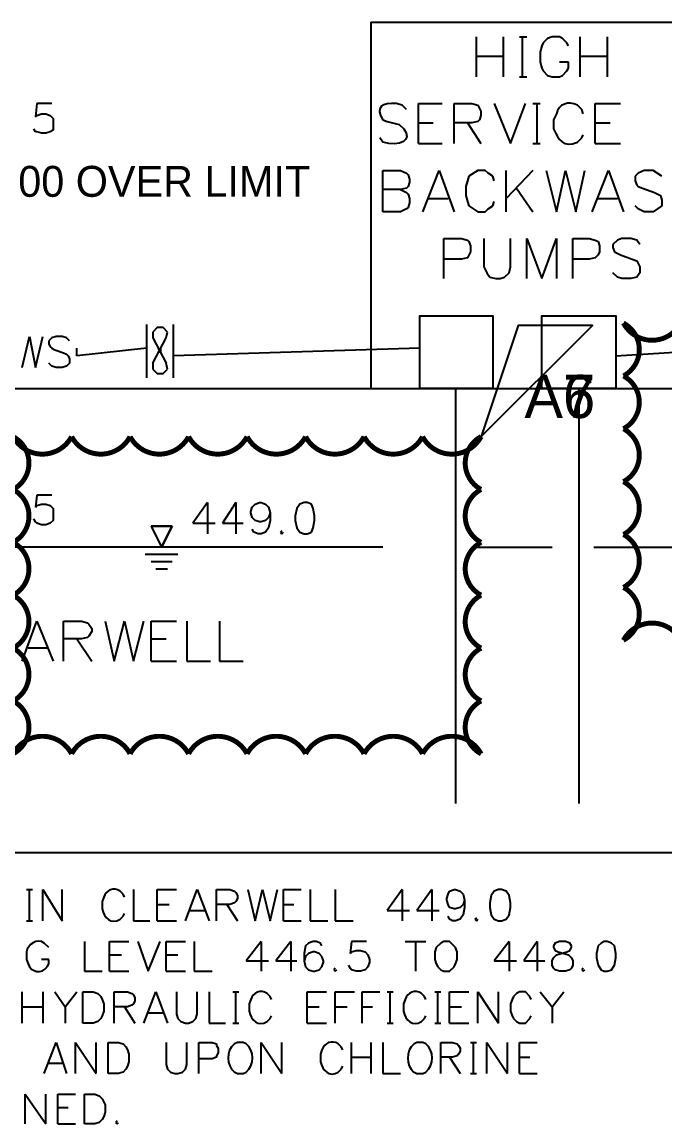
# Model space of a CAD drawing. Header units: metres. Extents: x 45 to 1207, y 17 to 801.
# Drawn here: x 998.6 to 1102.6, y 468.2 to 646.6 of the extents above; entities that cross this region are included whole.
import ezdxf

# ---------------------------------------------------------------- set-up
doc = ezdxf.new("R2010")
doc.units = ezdxf.units.M
doc.layers.add('REV-AGENT', color=1, linetype='Continuous')

msp = doc.modelspace()

# ---------------------------------------------------------------- linework, layer by layer
for p, q in [((1055.04, 646.56), (1110.24, 646.56)), ((1055.04, 646.56), (1055.04, 587.28)), ((1072.08, 637.68), (1072.08, 644.16)), ((1076.4, 644.16), (1076.4, 637.68)), ((1079.04, 644.16), (1080.24, 644.16)), ((1079.52, 637.68), (1079.52, 644.16)), ((1083.6, 643.92), (1082.88, 643.2)), ((1084.32, 644.16), (1083.6, 643.92)), ((1085.52, 644.16), (1084.32, 644.16)), ((1086, 643.92), (1085.52, 644.16)), ((1086.72, 643.2), (1086, 643.92)), ((1088.88, 637.68), (1088.88, 644.16)), ((1093.2, 644.16), (1093.2, 637.68)), ((1082.64, 642.72), (1082.4, 641.76)), ((1082.88, 643.2), (1082.64, 642.72)), ((1086.96, 642.72), (1086.72, 643.2)), ((1072.08, 641.04), (1076.4, 641.04)), ((1082.4, 641.76), (1082.4, 640.08)), ((1088.88, 641.04), (1093.2, 641.04)), ((1082.4, 640.08), (1082.64, 639.12)), ((1082.64, 639.12), (1082.88, 638.64)), ((1082.88, 638.64), (1083.6, 637.92)), ((1086.96, 640.08), (1085.52, 640.08)), ((1086, 637.92), (1086.72, 638.64)), ((1086.72, 638.64), (1086.96, 639.12)), ((1086.96, 639.12), (1086.96, 640.08)), ((1079.04, 637.68), (1080.24, 637.68)), ((1083.6, 637.92), (1084.32, 637.68)), ((1084.32, 637.68), (1085.52, 637.68)), ((1085.52, 637.68), (1086, 637.92)), ((1001.04, 633.36), (1000.8, 631.2)), ((1003.44, 633.36), (1001.04, 633.36)), ((1060.08, 633.12), (1059.12, 633.36)), ((1060.8, 632.4), (1060.08, 633.12)), ((1062.72, 626.88), (1062.72, 633.36)), ((1062.72, 633.36), (1066.56, 633.36)), ((1068.48, 626.88), (1068.48, 633.36)), ((1068.48, 633.36), (1071.36, 633.36)), ((1071.36, 633.36), (1072.32, 633.12)), ((1072.32, 633.12), (1072.8, 632.16)), ((1074.96, 633.36), (1077.6, 626.88)), ((1077.6, 626.88), (1080, 633.36)), ((1081.2, 633.36), (1082.4, 633.36)), ((1081.92, 626.88), (1081.92, 633.36)), ((1089.12, 632.4), (1088.4, 633.12)), ((1091.28, 626.88), (1091.28, 633.36)), ((1091.28, 633.36), (1095.36, 633.36)), ((1000.8, 631.2), (1001.04, 631.44)), ((1001.04, 631.44), (1001.76, 631.68)), ((1001.76, 631.68), (1002.48, 631.68)), ((1002.48, 631.68), (1003.2, 631.44)), ((1003.2, 631.44), (1003.68, 630.96)), ((1072.8, 631.44), (1072.56, 630.72)), ((1072.8, 632.16), (1072.8, 631.44)), ((1085.04, 631.68), (1084.56, 630.72)), ((1089.36, 631.68), (1089.12, 632.4)), ((1003.68, 630.96), (1003.68, 629.04)), ((1056.96, 630.72), (1057.68, 630.48)), ((1057.68, 630.48), (1059.6, 630)), ((1062.72, 630.24), (1065.12, 630.24)), ((1071.36, 630.24), (1068.48, 630.24)), ((1070.64, 630.24), (1072.8, 626.88)), ((1072.32, 630.48), (1071.36, 630.24)), ((1072.56, 630.72), (1072.32, 630.48)), ((1084.56, 630.72), (1084.56, 629.28)), ((1091.28, 630.24), (1093.68, 630.24)), ((1000.8, 628.8), (1000.56, 629.28)), ((1001.04, 628.8), (1000.8, 628.8)), ((1001.76, 628.56), (1001.04, 628.8)), ((1002.48, 628.56), (1001.76, 628.56)), ((1003.2, 628.8), (1002.48, 628.56)), ((1003.68, 629.04), (1003.2, 628.8)), ((1056.96, 627.12), (1056.48, 627.84)), ((1088.4, 627.12), (1089.12, 627.84)), ((1089.12, 627.84), (1089.36, 628.32)), ((1057.92, 626.88), (1056.96, 627.12)), ((1062.72, 626.88), (1066.56, 626.88)), ((1081.2, 626.88), (1082.4, 626.88)), ((1091.28, 626.88), (1095.36, 626.88)), ((1056.96, 615.84), (1056.96, 622.56)), ((1056.96, 622.56), (1059.84, 622.56)), ((1059.84, 622.56), (1060.8, 622.08)), ((1063.44, 615.84), (1066.08, 622.56)), ((1066.08, 622.56), (1068.48, 615.84)), ((1072.32, 622.56), (1070.88, 621.6)), ((1073.52, 622.56), (1072.32, 622.56)), ((1074, 622.08), (1073.52, 622.56)), ((1076.88, 615.84), (1076.88, 622.56)), ((1081.2, 622.56), (1076.88, 618)), ((1083.36, 622.56), (1085.04, 615.84)), ((1085.04, 615.84), (1086.48, 622.56)), ((1086.48, 622.56), (1088.16, 615.84)), ((1088.16, 615.84), (1089.6, 622.56)), ((1090.8, 615.84), (1093.44, 622.56)), ((1093.44, 622.56), (1095.84, 615.84)), ((1099.2, 622.56), (1098.24, 622.08)), ((1100.64, 622.56), (1099.2, 622.56)), ((1102.08, 621.6), (1100.64, 622.56)), ((1060.8, 622.08), (1061.04, 621.84)), ((1061.04, 621.84), (1061.28, 621.12)), ((1061.28, 620.64), (1061.04, 619.92)), ((1061.28, 621.12), (1061.28, 620.64)), ((1070.64, 620.88), (1070.4, 619.92)), ((1070.88, 621.6), (1070.64, 620.88)), ((1074.72, 621.6), (1074, 622.08)), ((1074.96, 620.88), (1074.72, 621.6)), ((1098.24, 622.08), (1097.76, 621.6)), ((1097.76, 621.6), (1097.76, 620.88)), ((1097.76, 620.88), (1098, 620.16)), ((1059.84, 619.44), (1056.96, 619.44)), ((1060.8, 619.68), (1059.84, 619.44)), ((1059.84, 619.44), (1060.8, 618.96)), ((1061.04, 619.92), (1060.8, 619.68)), ((1060.8, 618.96), (1061.04, 618.72)), ((1070.4, 619.92), (1070.4, 618.48)), ((1078.56, 619.68), (1081.2, 615.84)), ((1098, 620.16), (1098.24, 619.92)), ((1098.24, 619.92), (1098.96, 619.68)), ((1098.96, 619.68), (1100.88, 618.96)), ((1100.88, 618.96), (1101.84, 618.48)), ((1061.04, 618.72), (1061.28, 618)), ((1061.28, 617.28), (1061.04, 616.56)), ((1061.28, 618), (1061.28, 617.28)), ((1064.4, 618), (1067.52, 618)), ((1070.4, 618.48), (1070.64, 617.52)), ((1070.64, 617.52), (1070.88, 616.8)), ((1074.72, 616.8), (1074.96, 617.52)), ((1091.76, 618), (1094.88, 618)), ((1101.84, 618.48), (1102.08, 617.76)), ((1102.08, 617.76), (1102.08, 616.8)), ((1059.84, 615.84), (1056.96, 615.84)), ((1060.8, 616.32), (1059.84, 615.84)), ((1061.04, 616.56), (1060.8, 616.32)), ((1070.88, 616.8), (1072.32, 615.84)), ((1072.32, 615.84), (1073.52, 615.84)), ((1073.52, 615.84), (1074, 616.32)), ((1074, 616.32), (1074.72, 616.8)), ((1098.24, 616.32), (1097.76, 616.8)), ((1099.2, 615.84), (1098.24, 616.32)), ((1100.64, 615.84), (1099.2, 615.84)), ((1102.08, 616.8), (1100.64, 615.84)), ((1066.8, 605.04), (1066.8, 611.52)), ((1066.8, 611.52), (1069.68, 611.52)), ((1069.68, 611.52), (1070.64, 611.28)), ((1070.64, 611.28), (1070.88, 611.04)), ((1070.88, 611.04), (1071.12, 610.32)), ((1071.12, 610.32), (1071.12, 609.36)), ((1073.28, 611.52), (1073.28, 606.96)), ((1077.6, 606.96), (1077.6, 611.52)), ((1080.24, 605.04), (1080.24, 611.52)), ((1080.24, 611.52), (1082.64, 605.04)), ((1082.64, 605.04), (1085.04, 611.52)), ((1085.04, 611.52), (1085.04, 605.04)), ((1087.68, 605.04), (1087.68, 611.52)), ((1087.68, 611.52), (1090.32, 611.52)), ((1090.32, 611.52), (1091.28, 611.28)), ((1091.28, 611.28), (1091.76, 611.04)), ((1091.76, 611.04), (1092, 610.32)), ((1092, 610.32), (1092, 609.36)), ((1094.88, 611.28), (1094.16, 610.56)), ((1094.16, 610.56), (1094.16, 610.08)), ((1094.16, 610.08), (1094.4, 609.36)), ((1095.6, 611.52), (1094.88, 611.28)), ((1097.04, 611.52), (1095.6, 611.52)), ((1098, 611.28), (1097.04, 611.52)), ((1098.48, 610.56), (1098, 611.28)), ((1069.68, 608.16), (1066.8, 608.16)), ((1070.64, 608.4), (1069.68, 608.16)), ((1071.12, 609.36), (1070.64, 608.4)), ((1090.32, 608.16), (1087.68, 608.16)), ((1091.28, 608.4), (1090.32, 608.16)), ((1091.76, 608.88), (1091.28, 608.4)), ((1092, 609.36), (1091.76, 608.88)), ((1094.4, 609.36), (1095.36, 608.88)), ((1095.36, 608.88), (1097.28, 608.16)), ((1097.28, 608.16), (1098, 607.92)), ((1073.28, 606.96), (1073.76, 606)), ((1077.36, 606), (1077.6, 606.96)), ((1098, 607.92), (1098.48, 606.96)), ((1098.48, 606.96), (1098.48, 606)), ((1073.76, 606), (1074.24, 605.28)), ((1074.24, 605.28), (1075.2, 605.04)), ((1075.2, 605.04), (1075.92, 605.04)), ((1075.92, 605.04), (1076.64, 605.28)), ((1076.64, 605.28), (1077.36, 606)), ((1094.88, 605.28), (1094.16, 606)), ((1095.6, 605.04), (1094.88, 605.28)), ((1097.04, 605.04), (1095.6, 605.04)), ((1098, 605.28), (1097.04, 605.04)), ((1098.48, 606), (1098, 605.28)), ((1018.8, 588.96), (1018.8, 597.6)), ((1023.12, 588.96), (1023.12, 597.6)), ((998.64, 590.64), (999.84, 595.68)), ((999.84, 595.68), (1000.8, 590.64)), ((1000.8, 590.64), (1002, 595.68)), ((1004.16, 595.68), (1003.44, 595.44)), ((1005.12, 595.68), (1004.16, 595.68)), ((1005.84, 595.44), (1005.12, 595.68)), ((1020.48, 597.12), (1019.76, 596.4)), ((1019.76, 596.4), (1019.76, 595.44)), ((1021.44, 597.12), (1020.48, 597.12)), ((1022.16, 596.4), (1021.44, 597.12)), ((1021.92, 595.44), (1022.16, 596.4)), ((1003.44, 595.44), (1002.96, 594.96)), ((1002.96, 594.96), (1002.96, 594.48)), ((1002.96, 594.48), (1003.2, 594)), ((1003.2, 594), (1003.44, 593.76)), ((1006.32, 594.96), (1005.84, 595.44)), ((1019.76, 591.36), (1021.92, 595.44)), ((1019.76, 595.44), (1021.92, 591.36)), ((1003.44, 593.76), (1003.92, 593.52)), ((1003.92, 593.52), (1005.36, 593.04)), ((1005.36, 593.04), (1005.84, 592.8)), ((1005.84, 592.8), (1006.08, 592.56)), ((1006.08, 592.56), (1006.32, 592.08)), ((1006.32, 592.08), (1006.32, 591.36)), ((1018.8, 593.76), (1007.52, 592.56)), ((1018.8, 593.76), (1007.52, 592.56)), ((1007.52, 592.56), (1007.52, 593.76)), ((1018.8, 592.56), (1018.8, 593.76)), ((1020.72, 593.76), (1020.72, 593.52)), ((1020.72, 593.28), (1020.72, 593.04)), ((1020.96, 593.52), (1020.96, 593.76)), ((1021.2, 593.52), (1020.96, 593.52)), ((1020.96, 593.04), (1020.96, 593.28)), ((1020.96, 593.28), (1021.2, 593.28)), ((1062.96, 593.76), (1023.12, 592.56)), ((1062.96, 593.76), (1023.12, 592.56)), ((1023.12, 592.56), (1023.12, 593.76)), ((1062.96, 592.56), (1062.96, 593.76)), ((1094.64, 593.76), (1094.64, 592.56)), ((1094.64, 592.56), (1113.84, 593.76)), ((1094.64, 592.56), (1113.84, 593.76)), ((1003.44, 590.88), (1002.96, 591.36)), ((1004.16, 590.64), (1003.44, 590.88)), ((1005.12, 590.64), (1004.16, 590.64)), ((1005.84, 590.88), (1005.12, 590.64)), ((1006.32, 591.36), (1005.84, 590.88)), ((1019.76, 591.36), (1019.76, 590.4)), ((1019.76, 590.4), (1020.48, 589.68)), ((1021.44, 589.68), (1022.16, 590.4)), ((1022.16, 590.4), (1021.92, 591.36)), ((1020.48, 589.68), (1021.44, 589.68)), ((972, 587.28), (1110.24, 587.28)), ((1068.72, 587.28), (1068.72, 520.08)), ((1088.64, 587.28), (1088.64, 520.08)), ((1001.04, 570), (1000.8, 568.08)), ((1003.44, 570), (1001.04, 570)), ((1000.8, 568.08), (1001.04, 568.32)), ((1001.04, 568.32), (1001.76, 568.56)), ((1001.76, 568.56), (1002.48, 568.56)), ((1002.48, 568.56), (1003.2, 568.32)), ((1003.2, 568.32), (1003.68, 567.84)), ((1003.68, 567.84), (1003.68, 565.92)), ((1028.64, 568.8), (1026.24, 565.44)), ((1028.64, 568.8), (1028.64, 563.76)), ((1033.2, 568.8), (1031.04, 565.44)), ((1033.2, 568.8), (1033.2, 563.76)), ((1035.6, 567.36), (1035.84, 568.08)), ((1035.6, 567.12), (1035.6, 567.36)), ((1035.84, 566.4), (1035.6, 567.12)), ((1035.84, 568.08), (1036.32, 568.56)), ((1036.32, 568.56), (1037.04, 568.8)), ((1037.04, 568.8), (1037.28, 568.8)), ((1037.28, 568.8), (1038, 568.56)), ((1038, 568.56), (1038.48, 568.08)), ((1038.48, 568.08), (1038.72, 567.12)), ((1038.72, 567.12), (1038.48, 566.4)), ((1038.72, 567.12), (1038.72, 565.92)), ((1043.04, 567.84), (1042.8, 566.64)), ((1043.52, 568.56), (1043.04, 567.84)), ((1044.24, 568.8), (1043.52, 568.56)), ((1044.72, 568.8), (1044.24, 568.8)), ((1045.44, 568.56), (1044.72, 568.8)), ((1045.68, 567.84), (1045.44, 568.56)), ((1045.92, 566.64), (1045.68, 567.84)), ((1000.8, 565.68), (1000.56, 566.16)), ((1001.04, 565.44), (1000.8, 565.68)), ((1001.76, 565.2), (1001.04, 565.44)), ((1003.2, 565.44), (1002.48, 565.2)), ((1003.68, 565.92), (1003.2, 565.44)), ((1026.24, 565.44), (1029.84, 565.44)), ((1031.04, 565.44), (1034.4, 565.44)), ((1036.32, 565.92), (1035.84, 566.4)), ((1037.04, 565.68), (1036.32, 565.92)), ((1037.28, 565.68), (1037.04, 565.68)), ((1038, 565.92), (1037.28, 565.68)), ((1038.48, 566.4), (1038, 565.92)), ((1038.72, 565.92), (1038.48, 564.72)), ((1042.8, 566.64), (1042.8, 565.92)), ((1042.8, 565.92), (1043.04, 564.72)), ((1045.68, 564.72), (1045.92, 565.92)), ((1045.92, 565.92), (1045.92, 566.64)), ((1002.48, 565.2), (1001.76, 565.2)), ((1019.52, 564.96), (1021.2, 561.6)), ((1022.88, 564.96), (1019.52, 564.96)), ((1019.52, 564.96), (1022.88, 564.96)), ((1019.52, 564.96), (1022.88, 564.96)), ((1021.2, 561.6), (1022.88, 564.96)), ((1022.88, 564.96), (1021.2, 561.6)), ((1036.08, 564), (1035.84, 564.48)), ((1036.8, 563.76), (1036.08, 564)), ((1037.28, 563.76), (1036.8, 563.76)), ((1038, 564), (1037.28, 563.76)), ((1038.48, 564.72), (1038, 564)), ((1040.64, 564.24), (1040.4, 564)), ((1040.4, 564), (1040.64, 563.76)), ((1040.64, 563.76), (1040.88, 564)), ((1043.04, 564.72), (1043.52, 564)), ((1043.52, 564), (1044.24, 563.76)), ((1044.24, 563.76), (1044.72, 563.76)), ((1044.72, 563.76), (1045.44, 564)), ((1045.44, 564), (1045.68, 564.72)), ((1056.96, 561.6), (969.36, 561.6)), ((1023.84, 560.4), (1018.56, 560.4)), ((1071.84, 561.6), (1084.32, 561.6)), ((1091.04, 561.6), (1104, 561.6)), ((1022.88, 559.2), (1019.52, 559.2)), ((1022.16, 558), (1020.24, 558)), ((998.64, 543.12), (1001.04, 549.6)), ((1001.04, 549.6), (1003.68, 543.12)), ((1005.36, 543.12), (1005.36, 549.6)), ((1005.36, 549.6), (1008.24, 549.6)), ((1008.24, 549.6), (1009.2, 549.36)), ((1009.2, 549.36), (1009.44, 549.12)), ((1012.08, 549.6), (1013.52, 543.12)), ((1013.52, 543.12), (1015.2, 549.6)), ((1015.2, 549.6), (1016.64, 543.12)), ((1016.64, 543.12), (1018.32, 549.6)), ((1019.52, 543.12), (1019.52, 549.6)), ((1019.52, 549.6), (1023.6, 549.6)), ((1025.28, 549.6), (1025.28, 543.12)), ((1030.56, 549.6), (1030.56, 543.12)), ((1009.44, 549.12), (1009.92, 548.4)), ((1009.92, 547.92), (1009.44, 547.2)), ((1009.92, 548.4), (1009.92, 547.92)), ((1008.24, 546.72), (1005.36, 546.72)), ((1007.52, 546.72), (1009.92, 543.12)), ((1009.2, 546.96), (1008.24, 546.72)), ((1009.44, 547.2), (1009.2, 546.96)), ((1019.52, 546.72), (1021.92, 546.72)), ((999.6, 545.28), (1002.72, 545.28)), ((1019.52, 543.12), (1023.6, 543.12)), ((1025.28, 543.12), (1029.12, 543.12)), ((1030.56, 543.12), (1034.4, 543.12)), ((912.48, 512.16), (1110.24, 512.16)), ((999.36, 506.16), (1000.32, 506.16)), ((999.84, 501.12), (999.84, 506.16)), ((1002, 501.12), (1002, 506.16)), ((1002, 506.16), (1005.12, 501.12)), ((1005.12, 501.12), (1005.12, 506.16)), ((1011.84, 504.96), (1011.6, 504.24)), ((1014.96, 505.44), (1014.48, 505.92)), ((1015.2, 504.96), (1014.96, 505.44)), ((1016.64, 506.16), (1016.64, 501.12)), ((1020.48, 501.12), (1020.48, 506.16)), ((1020.48, 506.16), (1023.6, 506.16)), ((1025.04, 501.12), (1026.96, 506.16)), ((1026.96, 506.16), (1028.88, 501.12)), ((1030.08, 501.12), (1030.08, 506.16)), ((1030.08, 506.16), (1032.24, 506.16)), ((1032.24, 506.16), (1032.96, 505.92)), ((1032.96, 505.92), (1033.2, 505.68)), ((1033.2, 505.68), (1033.44, 505.2)), ((1033.44, 504.72), (1033.2, 504.24)), ((1033.44, 505.2), (1033.44, 504.72)), ((1035.12, 506.16), (1036.32, 501.12)), ((1036.32, 501.12), (1037.52, 506.16)), ((1037.52, 506.16), (1038.72, 501.12)), ((1038.72, 501.12), (1039.92, 506.16)), ((1040.88, 501.12), (1040.88, 506.16)), ((1040.88, 506.16), (1043.76, 506.16)), ((1045.2, 506.16), (1045.2, 501.12)), ((1049.28, 506.16), (1049.28, 501.12)), ((1060.08, 506.16), (1057.68, 502.8)), ((1060.08, 506.16), (1060.08, 501.12)), ((1064.88, 506.16), (1062.48, 502.8)), ((1064.88, 506.16), (1064.88, 501.12)), ((1067.28, 504.72), (1067.52, 505.44)), ((1067.28, 504.48), (1067.28, 504.72)), ((1067.52, 505.44), (1067.76, 505.92)), ((1067.76, 505.92), (1068.48, 506.16)), ((1068.48, 506.16), (1068.72, 506.16)), ((1068.72, 506.16), (1069.44, 505.92)), ((1069.44, 505.92), (1069.92, 505.44)), ((1069.92, 505.44), (1070.16, 504.48)), ((1074.48, 505.2), (1074.24, 504)), ((1074.96, 505.92), (1074.48, 505.2)), ((1075.68, 506.16), (1074.96, 505.92)), ((1076.16, 506.16), (1075.68, 506.16)), ((1076.88, 505.92), (1076.16, 506.16)), ((1077.36, 505.2), (1076.88, 505.92)), ((1077.6, 504), (1077.36, 505.2)), ((1011.6, 504.24), (1011.6, 503.04)), ((1020.48, 503.76), (1022.4, 503.76)), ((1032.24, 503.76), (1030.08, 503.76)), ((1031.76, 503.76), (1033.44, 501.12)), ((1032.96, 504), (1032.24, 503.76)), ((1033.2, 504.24), (1032.96, 504)), ((1040.88, 503.76), (1042.56, 503.76)), ((1067.52, 503.76), (1067.28, 504.48)), ((1067.76, 503.28), (1067.52, 503.76)), ((1068.48, 503.04), (1067.76, 503.28)), ((1068.72, 503.04), (1068.48, 503.04)), ((1069.44, 503.28), (1068.72, 503.04)), ((1069.92, 503.76), (1069.44, 503.28)), ((1070.16, 504.48), (1069.92, 503.76)), ((1070.16, 503.28), (1069.92, 502.08)), ((1070.16, 504.48), (1070.16, 503.28)), ((1074.24, 504), (1074.24, 503.28)), ((1074.24, 503.28), (1074.48, 502.08)), ((1077.36, 502.08), (1077.6, 503.28)), ((1077.6, 503.28), (1077.6, 504)), ((999.36, 501.12), (1000.32, 501.12)), ((1014.48, 501.36), (1014.96, 501.84)), ((1014.96, 501.84), (1015.2, 502.32)), ((1016.64, 501.12), (1019.28, 501.12)), ((1020.48, 501.12), (1023.6, 501.12)), ((1025.76, 502.8), (1028.16, 502.8)), ((1040.88, 501.12), (1043.76, 501.12)), ((1045.2, 501.12), (1048.08, 501.12)), ((1049.28, 501.12), (1052.16, 501.12)), ((1057.68, 502.8), (1061.28, 502.8)), ((1062.48, 502.8), (1066.08, 502.8)), ((1067.76, 501.36), (1067.52, 501.84)), ((1068.24, 501.12), (1067.76, 501.36)), ((1068.72, 501.12), (1068.24, 501.12)), ((1069.44, 501.36), (1068.72, 501.12)), ((1069.92, 502.08), (1069.44, 501.36)), ((1072.08, 501.6), (1071.84, 501.36)), ((1071.84, 501.36), (1072.08, 501.12)), ((1072.08, 501.12), (1072.32, 501.36)), ((1074.48, 502.08), (1074.96, 501.36)), ((1074.96, 501.36), (1075.68, 501.12)), ((1075.68, 501.12), (1076.16, 501.12)), ((1076.16, 501.12), (1076.88, 501.36)), ((1076.88, 501.36), (1077.36, 502.08)), ((1002.96, 496.8), (1002.24, 497.52)), ((1008.72, 497.76), (1008.72, 492.96)), ((1012.8, 492.96), (1012.8, 497.76)), ((1012.8, 497.76), (1015.92, 497.76)), ((1017.36, 497.76), (1019.04, 492.96)), ((1019.04, 492.96), (1020.96, 497.76)), ((1021.92, 492.96), (1021.92, 497.76)), ((1021.92, 497.76), (1025.04, 497.76)), ((1026.48, 497.76), (1026.48, 492.96)), ((1037.28, 497.76), (1034.88, 494.64)), ((1037.28, 497.76), (1037.28, 492.96)), ((1042.08, 497.76), (1039.68, 494.64)), ((1042.08, 497.76), (1042.08, 492.96)), ((1044.96, 497.52), (1044.48, 497.04)), ((1045.68, 497.76), (1044.96, 497.52)), ((1046.16, 497.76), (1045.68, 497.76)), ((1046.88, 497.52), (1046.16, 497.76)), ((1047.12, 497.04), (1046.88, 497.52)), ((1051.92, 497.76), (1051.68, 495.84)), ((1054.32, 497.76), (1051.92, 497.76)), ((1060.56, 497.76), (1063.92, 497.76)), ((1062.24, 497.76), (1062.24, 492.96)), ((1066.32, 497.52), (1065.6, 496.8)), ((1066.8, 497.76), (1066.32, 497.52)), ((1067.76, 497.76), (1066.8, 497.76)), ((1068.72, 496.8), (1067.76, 497.76)), ((1077.36, 497.76), (1074.96, 494.64)), ((1077.36, 497.76), (1077.36, 492.96)), ((1081.92, 497.76), (1079.76, 494.64)), ((1081.92, 497.76), (1081.92, 492.96)), ((1084.8, 497.52), (1084.56, 497.04)), ((1085.52, 497.76), (1084.8, 497.52)), ((1086.48, 497.76), (1085.52, 497.76)), ((1087.2, 497.52), (1086.48, 497.76)), ((1087.44, 497.04), (1087.2, 497.52)), ((1092.24, 497.52), (1091.76, 497.04)), ((1092.72, 497.76), (1092.24, 497.52)), ((1093.2, 497.76), (1092.72, 497.76)), ((1093.92, 497.52), (1093.2, 497.76)), ((1094.4, 497.04), (1093.92, 497.52)), ((999.36, 496.08), (999.36, 494.88)), ((1044.48, 497.04), (1044.24, 495.84)), ((1044.24, 495.84), (1044.24, 494.64)), ((1044.96, 495.84), (1044.48, 495.36)), ((1045.68, 496.08), (1044.96, 495.84)), ((1045.92, 496.08), (1045.68, 496.08)), ((1046.64, 495.84), (1045.92, 496.08)), ((1047.12, 495.36), (1046.64, 495.84)), ((1051.68, 495.84), (1051.92, 496.08)), ((1051.92, 496.08), (1052.64, 496.32)), ((1052.64, 496.32), (1053.36, 496.32)), ((1053.36, 496.32), (1054.08, 496.08)), ((1054.08, 496.08), (1054.56, 495.6)), ((1065.6, 496.8), (1065.36, 496.08)), ((1065.36, 496.08), (1065.36, 494.88)), ((1068.96, 496.08), (1068.72, 496.8)), ((1068.96, 494.88), (1068.96, 496.08)), ((1084.56, 497.04), (1084.56, 496.8)), ((1084.56, 496.8), (1084.8, 496.32)), ((1084.8, 496.32), (1085.28, 496.08)), ((1085.04, 495.6), (1085.76, 495.84)), ((1085.28, 496.08), (1086.24, 495.84)), ((1085.76, 495.84), (1086.72, 496.08)), ((1086.24, 495.84), (1086.96, 495.6)), ((1086.72, 496.08), (1087.2, 496.32)), ((1087.2, 496.32), (1087.44, 496.8)), ((1087.44, 496.8), (1087.44, 497.04)), ((1091.76, 497.04), (1091.52, 495.84)), ((1091.52, 495.84), (1091.52, 495.12)), ((1094.64, 495.84), (1094.4, 497.04)), ((1094.64, 495.12), (1094.64, 495.84)), ((999.36, 494.88), (999.6, 494.16)), ((1002.96, 494.88), (1001.76, 494.88)), ((1002.72, 493.68), (1002.96, 494.16)), ((1002.96, 494.16), (1002.96, 494.88)), ((1012.8, 495.6), (1014.72, 495.6)), ((1021.92, 495.6), (1023.84, 495.6)), ((1034.88, 494.64), (1038.48, 494.64)), ((1039.68, 494.64), (1043.04, 494.64)), ((1044.48, 495.36), (1044.24, 494.64)), ((1044.24, 494.64), (1044.48, 493.68)), ((1047.36, 494.64), (1047.12, 495.36)), ((1047.12, 493.68), (1047.36, 494.4)), ((1047.36, 494.4), (1047.36, 494.64)), ((1054.56, 495.6), (1054.8, 494.88)), ((1054.8, 494.4), (1054.56, 493.68)), ((1054.8, 494.88), (1054.8, 494.4)), ((1065.36, 494.88), (1065.6, 494.16)), ((1065.6, 494.16), (1065.84, 493.68)), ((1068.48, 493.68), (1068.72, 494.16)), ((1068.72, 494.16), (1068.96, 494.88)), ((1074.96, 494.64), (1078.56, 494.64)), ((1079.76, 494.64), (1083.12, 494.64)), ((1084.32, 494.64), (1084.56, 495.12)), ((1084.32, 493.92), (1084.32, 494.64)), ((1084.56, 495.12), (1085.04, 495.6)), ((1086.96, 495.6), (1087.44, 495.12)), ((1087.44, 495.12), (1087.68, 494.64)), ((1087.68, 494.64), (1087.68, 493.92)), ((1091.52, 495.12), (1091.76, 493.92)), ((1094.4, 493.92), (1094.64, 495.12)), ((1008.72, 492.96), (1011.6, 492.96)), ((1012.8, 492.96), (1015.92, 492.96)), ((1021.92, 492.96), (1025.04, 492.96)), ((1026.48, 492.96), (1029.36, 492.96)), ((1044.48, 493.68), (1044.96, 493.2)), ((1044.96, 493.2), (1045.68, 492.96)), ((1045.68, 492.96), (1045.92, 492.96)), ((1045.92, 492.96), (1046.64, 493.2)), ((1046.64, 493.2), (1047.12, 493.68)), ((1049.28, 493.44), (1049.04, 493.2)), ((1049.04, 493.2), (1049.28, 492.96)), ((1049.28, 492.96), (1049.52, 493.2)), ((1051.68, 493.44), (1051.44, 493.92)), ((1051.92, 493.2), (1051.68, 493.44)), ((1052.64, 492.96), (1051.92, 493.2)), ((1053.36, 492.96), (1052.64, 492.96)), ((1054.08, 493.2), (1053.36, 492.96)), ((1054.56, 493.68), (1054.08, 493.2)), ((1065.84, 493.68), (1066.32, 493.2)), ((1066.32, 493.2), (1066.8, 492.96)), ((1066.8, 492.96), (1067.76, 492.96)), ((1067.76, 492.96), (1068.48, 493.68)), ((1084.56, 493.44), (1084.32, 493.92)), ((1084.8, 493.2), (1084.56, 493.44)), ((1085.52, 492.96), (1084.8, 493.2)), ((1086.48, 492.96), (1085.52, 492.96)), ((1087.2, 493.2), (1086.48, 492.96)), ((1087.44, 493.44), (1087.2, 493.2)), ((1087.68, 493.92), (1087.44, 493.44)), ((1089.36, 493.44), (1089.12, 493.2)), ((1089.12, 493.2), (1089.36, 492.96)), ((1089.36, 492.96), (1089.6, 493.2)), ((1091.76, 493.92), (1092.24, 493.2)), ((1092.24, 493.2), (1092.72, 492.96)), ((1092.72, 492.96), (1093.2, 492.96)), ((1093.2, 492.96), (1093.92, 493.2)), ((1093.92, 493.2), (1094.4, 493.92)), ((998.64, 484.56), (998.64, 489.6)), ((1002, 489.6), (1002, 484.56)), ((1003.92, 489.6), (1005.6, 487.2)), ((1005.6, 487.2), (1007.52, 489.6)), ((1008.48, 484.56), (1008.48, 489.6)), ((1008.48, 489.6), (1010.16, 489.6)), ((1010.16, 489.6), (1010.88, 489.36)), ((1010.88, 489.36), (1011.36, 488.88)), ((1011.36, 488.88), (1011.6, 488.4)), ((1013.52, 484.56), (1013.52, 489.6)), ((1013.52, 489.6), (1015.68, 489.6)), ((1015.68, 489.6), (1016.4, 489.36)), ((1016.4, 489.36), (1016.64, 489.12)), ((1016.64, 489.12), (1016.88, 488.64)), ((1016.88, 488.64), (1016.88, 488.16)), ((1018.32, 484.56), (1020.24, 489.6)), ((1020.24, 489.6), (1022.16, 484.56)), ((1023.6, 489.6), (1023.6, 486)), ((1026.96, 486), (1026.96, 489.6)), ((1028.88, 489.6), (1028.88, 484.56)), ((1032.72, 489.6), (1033.68, 489.6)), ((1033.2, 484.56), (1033.2, 489.6)), ((1038.72, 488.88), (1038.24, 489.36)), ((1038.96, 488.4), (1038.72, 488.88)), ((1044.72, 484.56), (1044.72, 489.6)), ((1044.72, 489.6), (1047.84, 489.6)), ((1049.28, 484.56), (1049.28, 489.6)), ((1049.28, 489.6), (1052.4, 489.6)), ((1053.6, 484.56), (1053.6, 489.6)), ((1053.6, 489.6), (1056.48, 489.6)), ((1057.68, 489.6), (1058.64, 489.6)), ((1058.16, 484.56), (1058.16, 489.6)), ((1063.68, 488.88), (1063.2, 489.36)), ((1063.92, 488.4), (1063.68, 488.88)), ((1065.36, 489.6), (1066.32, 489.6)), ((1065.84, 484.56), (1065.84, 489.6)), ((1067.76, 484.56), (1067.76, 489.6)), ((1067.76, 489.6), (1070.88, 489.6)), ((1072.32, 484.56), (1072.32, 489.6)), ((1072.32, 489.6), (1075.68, 484.56)), ((1075.68, 484.56), (1075.68, 489.6)), ((1078.08, 488.88), (1077.84, 488.4)), ((1078.56, 489.36), (1078.08, 488.88)), ((1079.04, 489.6), (1078.56, 489.36)), ((1080, 489.6), (1079.04, 489.6)), ((1080.72, 488.88), (1080, 489.6)), ((1080.96, 488.4), (1080.72, 488.88)), ((1082.4, 489.6), (1084.32, 487.2)), ((1084.32, 487.2), (1086.24, 489.6)), ((998.64, 487.2), (1002, 487.2)), ((1005.6, 487.2), (1005.6, 484.56)), ((1011.6, 488.4), (1011.84, 487.68)), ((1011.84, 487.68), (1011.84, 486.48)), ((1015.68, 487.2), (1013.52, 487.2)), ((1015.2, 487.2), (1016.88, 484.56)), ((1016.4, 487.44), (1015.68, 487.2)), ((1016.64, 487.68), (1016.4, 487.44)), ((1016.88, 488.16), (1016.64, 487.68)), ((1035.6, 488.4), (1035.36, 487.68)), ((1035.36, 487.68), (1035.36, 486.48)), ((1044.72, 487.2), (1046.64, 487.2)), ((1049.28, 487.2), (1051.2, 487.2)), ((1053.6, 487.2), (1055.28, 487.2)), ((1060.56, 488.4), (1060.32, 487.68)), ((1060.32, 487.68), (1060.32, 486.48)), ((1067.76, 487.2), (1069.68, 487.2)), ((1077.84, 488.4), (1077.6, 487.68)), ((1077.6, 487.68), (1077.6, 486.48)), ((1084.32, 487.2), (1084.32, 484.56)), ((1011.36, 485.28), (1010.88, 484.8)), ((1011.6, 485.76), (1011.36, 485.28)), ((1011.84, 486.48), (1011.6, 485.76)), ((1019.04, 486.24), (1021.44, 486.24)), ((1023.6, 486), (1023.84, 485.28)), ((1023.84, 485.28), (1024.32, 484.8)), ((1026.24, 484.8), (1026.72, 485.28)), ((1026.72, 485.28), (1026.96, 486)), ((1038.24, 484.8), (1038.72, 485.28)), ((1038.72, 485.28), (1038.96, 485.76)), ((1063.2, 484.8), (1063.68, 485.28)), ((1063.68, 485.28), (1063.92, 485.76)), ((1077.6, 486.48), (1077.84, 485.76)), ((1077.84, 485.76), (1078.08, 485.28)), ((1078.08, 485.28), (1078.56, 484.8)), ((1080, 484.56), (1080.72, 485.28)), ((1080.72, 485.28), (1080.96, 485.76)), ((1010.16, 484.56), (1008.48, 484.56)), ((1010.88, 484.8), (1010.16, 484.56)), ((1024.32, 484.8), (1025.04, 484.56)), ((1025.04, 484.56), (1025.52, 484.56)), ((1025.52, 484.56), (1026.24, 484.8)), ((1028.88, 484.56), (1031.52, 484.56)), ((1032.72, 484.56), (1033.68, 484.56)), ((1044.72, 484.56), (1047.84, 484.56)), ((1057.68, 484.56), (1058.64, 484.56)), ((1065.36, 484.56), (1066.32, 484.56)), ((1067.76, 484.56), (1070.88, 484.56)), ((1078.56, 484.8), (1079.04, 484.56)), ((1079.04, 484.56), (1080, 484.56)), ((1002.24, 476.4), (1004.16, 481.44)), ((1004.16, 481.44), (1005.84, 476.4)), ((1007.28, 476.4), (1007.28, 481.44)), ((1007.28, 481.44), (1010.64, 476.4)), ((1010.64, 476.4), (1010.64, 481.44)), ((1012.56, 476.4), (1012.56, 481.44)), ((1012.56, 481.44), (1014.24, 481.44)), ((1014.24, 481.44), (1014.96, 481.2)), ((1014.96, 481.2), (1015.44, 480.72)), ((1015.44, 480.72), (1015.68, 480.24)), ((1015.68, 480.24), (1015.92, 479.52)), ((1021.92, 481.44), (1021.92, 477.84)), ((1025.28, 477.84), (1025.28, 481.44)), ((1027.2, 476.4), (1027.2, 481.44)), ((1027.2, 481.44), (1029.36, 481.44)), ((1029.36, 481.44), (1030.08, 481.2)), ((1030.08, 481.2), (1030.08, 480.96)), ((1030.08, 480.96), (1030.32, 480.48)), ((1030.32, 479.76), (1030.08, 479.28)), ((1030.32, 480.48), (1030.32, 479.76)), ((1032.96, 481.2), (1032.48, 480.72)), ((1033.44, 481.44), (1032.96, 481.2)), ((1034.4, 481.44), (1033.44, 481.44)), ((1034.88, 481.2), (1034.4, 481.44)), ((1037.28, 476.4), (1037.28, 481.44)), ((1037.28, 481.44), (1040.64, 476.4)), ((1040.64, 476.4), (1040.64, 481.44)), ((1047.12, 480.24), (1046.88, 479.52)), ((1050.24, 480.72), (1049.76, 481.2)), ((1050.48, 480.24), (1050.24, 480.72)), ((1051.92, 476.4), (1051.92, 481.44)), ((1055.04, 481.44), (1055.04, 476.4)), ((1056.96, 481.44), (1056.96, 476.4)), ((1062, 481.2), (1061.52, 480.72)), ((1062.48, 481.44), (1062, 481.2)), ((1063.44, 481.44), (1062.48, 481.44)), ((1063.92, 481.2), (1063.44, 481.44)), ((1066.32, 476.4), (1066.32, 481.44)), ((1066.32, 481.44), (1068.24, 481.44)), ((1068.24, 481.44), (1068.96, 481.2)), ((1068.96, 481.2), (1069.2, 480.96)), ((1069.2, 480.96), (1069.44, 480.48)), ((1069.44, 480), (1069.2, 479.52)), ((1069.44, 480.48), (1069.44, 480)), ((1071.12, 481.44), (1072.08, 481.44)), ((1071.6, 476.4), (1071.6, 481.44)), ((1073.76, 476.4), (1073.76, 481.44)), ((1073.76, 481.44), (1077.12, 476.4)), ((1077.12, 476.4), (1077.12, 481.44)), ((1079.04, 476.4), (1079.04, 481.44)), ((1079.04, 481.44), (1081.92, 481.44)), ((1002.96, 478.08), (1005.12, 478.08)), ((1015.92, 478.32), (1015.68, 477.6)), ((1015.92, 479.52), (1015.92, 478.32)), ((1029.36, 478.8), (1027.2, 478.8)), ((1030.08, 479.04), (1029.36, 478.8)), ((1030.08, 479.28), (1030.08, 479.04)), ((1046.88, 479.52), (1046.88, 478.32)), ((1051.92, 479.04), (1055.04, 479.04)), ((1068.24, 479.04), (1066.32, 479.04)), ((1067.76, 479.04), (1069.44, 476.4)), ((1068.96, 479.28), (1068.24, 479.04)), ((1069.2, 479.52), (1068.96, 479.28)), ((1079.04, 479.04), (1080.72, 479.04)), ((1014.24, 476.4), (1012.56, 476.4)), ((1014.96, 476.64), (1014.24, 476.4)), ((1015.44, 477.12), (1014.96, 476.64)), ((1015.68, 477.6), (1015.44, 477.12)), ((1021.92, 477.84), (1022.16, 477.12)), ((1022.16, 477.12), (1022.64, 476.64)), ((1022.64, 476.64), (1023.36, 476.4)), ((1023.36, 476.4), (1023.84, 476.4)), ((1023.84, 476.4), (1024.56, 476.64)), ((1024.56, 476.64), (1025.04, 477.12)), ((1025.04, 477.12), (1025.28, 477.84)), ((1033.44, 476.4), (1034.4, 476.4)), ((1034.4, 476.4), (1034.88, 476.64)), ((1049.76, 476.64), (1050.24, 477.12)), ((1050.24, 477.12), (1050.48, 477.6)), ((1056.96, 476.4), (1059.84, 476.4)), ((1062.48, 476.4), (1063.44, 476.4)), ((1063.44, 476.4), (1063.92, 476.64)), ((1071.12, 476.4), (1072.08, 476.4)), ((1079.04, 476.4), (1081.92, 476.4)), ((999.12, 468.24), (999.12, 473.04)), ((999.12, 473.04), (1002.48, 468.24)), ((1002.48, 468.24), (1002.48, 473.04)), ((1004.4, 468.24), (1004.4, 473.04)), ((1004.4, 473.04), (1007.28, 473.04)), ((1008.72, 468.24), (1008.72, 473.04)), ((1008.72, 473.04), (1010.4, 473.04)), ((1010.4, 473.04), (1011.12, 472.8)), ((1011.12, 472.8), (1011.6, 472.32)), ((1004.4, 470.88), (1006.08, 470.88)), ((1011.6, 472.32), (1012.08, 471.36)), ((1012.08, 471.36), (1012.08, 470.16)), ((1011.84, 469.44), (1011.6, 468.96)), ((1012.08, 470.16), (1011.84, 469.44)), ((1004.4, 468.24), (1007.28, 468.24)), ((1010.4, 468.24), (1008.72, 468.24)), ((1011.12, 468.48), (1010.4, 468.24)), ((1011.6, 468.96), (1011.12, 468.48)), ((1014, 468.72), (1013.76, 468.48)), ((1013.76, 468.48), (1014, 468.24)), ((1014, 468.24), (1014.24, 468.48))]:
    msp.add_line(p, q)
for points in [[(1059.12, 633.36), (1058.35, 633.4), (1057.68, 633.35), (1057.14, 633.18), (1056.74, 632.92), (1056.5, 632.54), (1056.44, 632.05), (1056.59, 631.44), (1056.96, 630.72)], [(1088.4, 633.12), (1087.86, 633.32), (1087.32, 633.42), (1086.79, 633.41), (1086.3, 633.28), (1085.86, 633.05), (1085.49, 632.71), (1085.21, 632.25), (1085.04, 631.68)], [(1059.6, 630), (1060.34, 629.27), (1060.75, 628.62), (1060.85, 628.06), (1060.69, 627.59), (1060.29, 627.23), (1059.67, 626.98), (1058.87, 626.86), (1057.92, 626.88)], [(1084.56, 629.28), (1084.86, 628.63), (1085.18, 628.04), (1085.53, 627.55), (1085.93, 627.16), (1086.41, 626.91), (1086.97, 626.8), (1087.62, 626.86), (1088.4, 627.12)], [(1014.48, 505.92), (1014.09, 506.13), (1013.69, 506.22), (1013.3, 506.22), (1012.92, 506.12), (1012.57, 505.93), (1012.27, 505.67), (1012.02, 505.34), (1011.84, 504.96)], [(1011.6, 503.04), (1011.74, 502.52), (1011.96, 502.05), (1012.25, 501.65), (1012.6, 501.33), (1013.01, 501.12), (1013.47, 501.04), (1013.96, 501.11), (1014.48, 501.36)], [(1002.24, 497.52), (1001.77, 497.76), (1001.3, 497.84), (1000.84, 497.77), (1000.41, 497.57), (1000.03, 497.28), (999.71, 496.92), (999.48, 496.51), (999.36, 496.08)], [(999.6, 494.16), (999.84, 493.68), (1000.17, 493.31), (1000.57, 493.05), (1001.01, 492.91), (1001.46, 492.9), (1001.92, 493.02), (1002.34, 493.28), (1002.72, 493.68)], [(1038.24, 489.36), (1037.85, 489.57), (1037.45, 489.66), (1037.06, 489.66), (1036.68, 489.56), (1036.33, 489.37), (1036.03, 489.11), (1035.78, 488.78), (1035.6, 488.4)], [(1063.2, 489.36), (1062.81, 489.57), (1062.41, 489.66), (1062.02, 489.66), (1061.64, 489.56), (1061.29, 489.37), (1060.99, 489.11), (1060.74, 488.78), (1060.56, 488.4)], [(1035.36, 486.48), (1035.5, 485.96), (1035.72, 485.49), (1036.01, 485.09), (1036.36, 484.77), (1036.77, 484.56), (1037.23, 484.48), (1037.72, 484.55), (1038.24, 484.8)], [(1060.32, 486.48), (1060.46, 485.96), (1060.68, 485.49), (1060.97, 485.09), (1061.32, 484.77), (1061.73, 484.56), (1062.19, 484.48), (1062.68, 484.55), (1063.2, 484.8)], [(1049.76, 481.2), (1049.37, 481.41), (1048.97, 481.5), (1048.58, 481.5), (1048.2, 481.4), (1047.85, 481.21), (1047.55, 480.95), (1047.3, 480.62), (1047.12, 480.24)], [(1032.48, 480.72), (1032.19, 480.17), (1032.02, 479.56), (1031.96, 478.91), (1032.02, 478.26), (1032.2, 477.66), (1032.49, 477.12), (1032.91, 476.69), (1033.44, 476.4)], [(1034.88, 476.64), (1035.32, 477.09), (1035.64, 477.64), (1035.83, 478.27), (1035.89, 478.92), (1035.83, 479.57), (1035.64, 480.19), (1035.32, 480.75), (1034.88, 481.2)], [(1061.52, 480.72), (1061.23, 480.17), (1061.06, 479.56), (1061, 478.91), (1061.06, 478.26), (1061.24, 477.66), (1061.53, 477.12), (1061.94, 476.69), (1062.48, 476.4)], [(1063.92, 476.64), (1064.36, 477.09), (1064.68, 477.64), (1064.87, 478.27), (1064.93, 478.92), (1064.87, 479.57), (1064.68, 480.19), (1064.36, 480.75), (1063.92, 481.2)], [(1046.88, 478.32), (1047.02, 477.8), (1047.24, 477.33), (1047.53, 476.93), (1047.89, 476.61), (1048.29, 476.4), (1048.75, 476.32), (1049.24, 476.39), (1049.76, 476.64)]]:
    msp.add_lwpolyline(points)
for points in [[(1062.96, 587.28), (1062.96, 599.04), (1074.72, 599.04), (1074.72, 587.28)], [(1082.64, 587.28), (1082.64, 599.04), (1094.64, 599.04), (1094.64, 587.28)]]:
    msp.add_lwpolyline(points, close=True)
at = {"layer": 'REV-AGENT'}
msp.add_lwpolyline([(1072.84, 579.47), (1090.84, 597.47), (1078.84, 597.47)], close=True, dxfattribs=at)
msp.add_lwpolyline([(1072.84, 579.47), (1090.84, 597.47), (1078.84, 597.47)], close=True, dxfattribs=at)
at = {"layer": 'REV-AGENT', "const_width": 0.8}
msp.add_lwpolyline([(1105.12, 597.84, -0.6), (1095.85, 597.84, -0.6), (1095.85, 589.29, -0.6), (1095.85, 580.74, -0.6), (1095.85, 572.18, -0.6), (1095.85, 563.63, -0.6), (1095.85, 555.07, -0.6), (1095.85, 546.52, -0.6), (1105.12, 546.52, -0.6)], format="xyb", dxfattribs=at)
msp.add_lwpolyline([(997.19, 528.14, -0.6), (1006.65, 528.14, -0.6), (1016.1, 528.14, -0.6), (1025.56, 528.14, -0.6), (1035.01, 528.14, -0.6), (1044.47, 528.14, -0.6), (1053.93, 528.14, -0.6), (1063.38, 528.14, -0.6), (1072.84, 528.14, -0.6), (1072.84, 536.7, -0.6), (1072.84, 545.25, -0.6), (1072.84, 553.81, -0.6), (1072.84, 562.36, -0.6), (1072.84, 570.92, -0.6), (1072.84, 579.47, -0.6), (1063.38, 579.47, -0.6), (1053.93, 579.47, -0.6), (1044.47, 579.47, -0.6), (1035.01, 579.47, -0.6), (1025.56, 579.47, -0.6), (1016.1, 579.47, -0.6), (1006.65, 579.47, -0.6), (997.19, 579.47, -0.6), (997.19, 570.92, -0.6), (997.19, 562.36, -0.6), (997.19, 553.81, -0.6), (997.19, 545.25, -0.6), (997.19, 536.7, -0.6)], format="xyb", close=True, dxfattribs=at)
msp.add_lwpolyline([(997.19, 528.14, -0.6), (1006.65, 528.14, -0.6), (1016.1, 528.14, -0.6), (1025.56, 528.14, -0.6), (1035.01, 528.14, -0.6), (1044.47, 528.14, -0.6), (1053.93, 528.14, -0.6), (1063.38, 528.14, -0.6), (1072.84, 528.14, -0.6), (1072.84, 536.7, -0.6), (1072.84, 545.25, -0.6), (1072.84, 553.81, -0.6), (1072.84, 562.36, -0.6), (1072.84, 570.92, -0.6), (1072.84, 579.47, -0.6), (1063.38, 579.47, -0.6), (1053.93, 579.47, -0.6), (1044.47, 579.47, -0.6), (1035.01, 579.47, -0.6), (1025.56, 579.47, -0.6), (1016.1, 579.47, -0.6), (1006.65, 579.47, -0.6), (997.19, 579.47, -0.6), (997.19, 570.92, -0.6), (997.19, 562.36, -0.6), (997.19, 553.81, -0.6), (997.19, 545.25, -0.6), (997.19, 536.7, -0.6)], format="xyb", close=True, dxfattribs=at)

# ---------------------------------------------------------------- texts
at = {"layer": 'REV-AGENT'}
for s, height, p in [('13.1 MGD: WS 464.00 OVER LIMIT', 5, (938.2, 618.28)), ('A6', 7, (1079.84, 582.47)), ('A7', 7, (1079.84, 582.47))]:
    msp.add_text(s, height=height, dxfattribs=at).set_placement(p)

doc.saveas('drawing.dxf')
